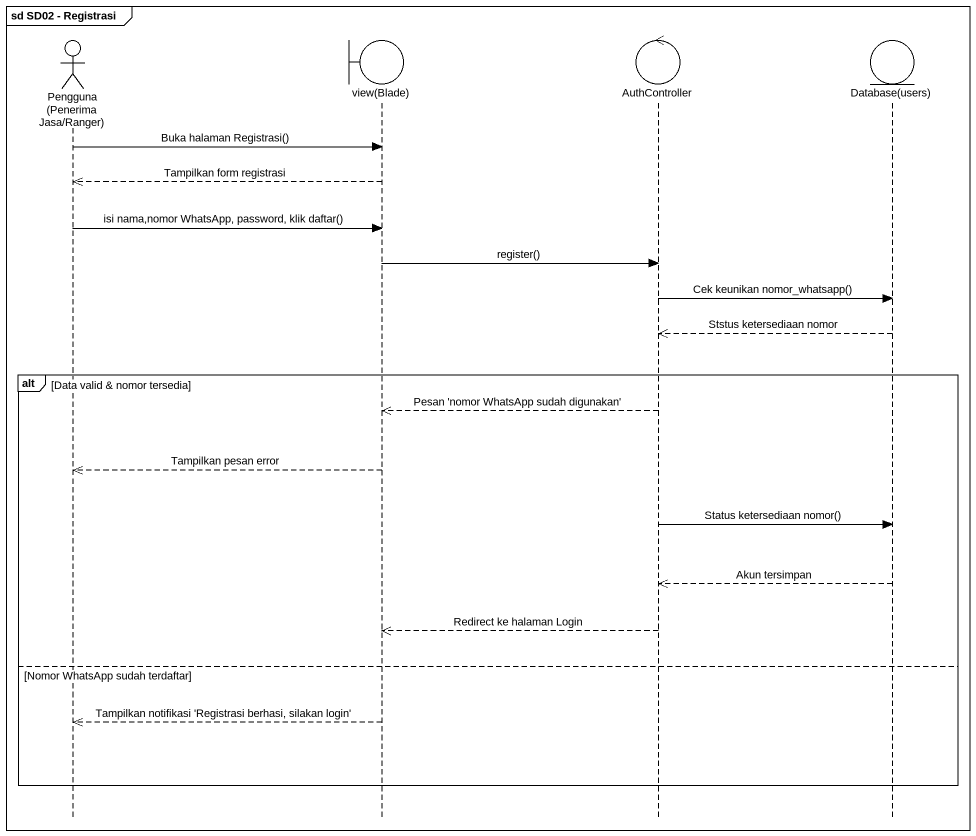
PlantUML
@startuml
mainframe sd SD02 - Registrasi
hide footbox
actor "Pengguna (Penerima Jasa/Ranger)" as Pengguna_Penerima_Jasa
boundary "view(Blade)" as view_Blade
control AuthController
entity "Database(users)" as Database_users

Pengguna_Penerima_Jasa -> view_Blade : Buka halaman Registrasi()
view_Blade -->> Pengguna_Penerima_Jasa : Tampilkan form registrasi
Pengguna_Penerima_Jasa -> view_Blade : isi nama,nomor WhatsApp, password, klik daftar()
view_Blade -> AuthController : register()
AuthController -> Database_users : Cek keunikan nomor_whatsapp()
Database_users -->> AuthController : Ststus ketersediaan nomor
alt Data valid & nomor tersedia
  AuthController -->> view_Blade : Pesan 'nomor WhatsApp sudah digunakan'
  view_Blade -->> Pengguna_Penerima_Jasa : Tampilkan pesan error
  AuthController -> Database_users : Status ketersediaan nomor()
  Database_users -->> AuthController : Akun tersimpan
  AuthController -->> view_Blade : Redirect ke halaman Login
else Nomor WhatsApp sudah terdaftar
  view_Blade -->> Pengguna_Penerima_Jasa : Tampilkan notifikasi 'Registrasi berhasi, silakan login'
end
@enduml
